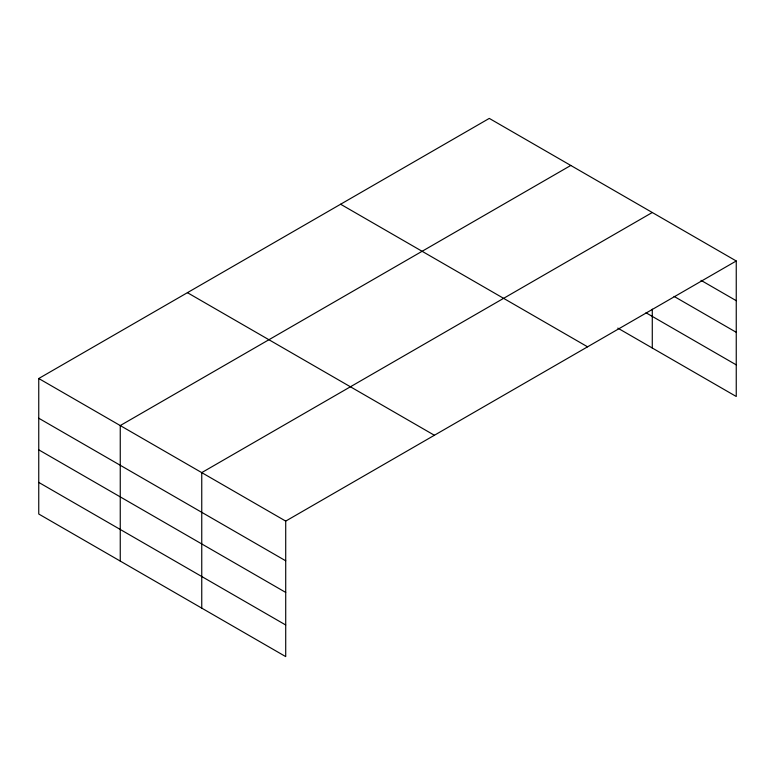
<?xml version="1.0" encoding="UTF-8"?>
<svg xmlns="http://www.w3.org/2000/svg" width="775" height="775" viewBox="0 0 775 775"><rect width="100%" height="100%" fill="white"/><g stroke="black" fill="none" stroke-linecap="round" stroke-linejoin="round"><path stroke-width="1.16" d="M736.25 260.981L489.287 118.401L38.75 378.51L38.75 514.019L285.713 656.599L285.713 521.1L736.25 260.981L736.25 396.49L617.801 328.106M570.788 165.453L120.251 425.562L120.251 561.071M652.279 212.505L201.752 472.614L201.752 608.123M701.007 280.337L736.25 300.69M674.047 296.389L736.25 332.301M646.011 312.78L736.25 364.87M340.613 204.232L587.576 346.822M187.424 292.679L434.387 435.259M38.75 378.51L285.713 521.1M38.75 418.219L285.713 560.8M38.75 449.829L285.713 592.42M38.75 482.408L285.713 624.989M652.279 309.157L652.279 348.014"/></g></svg>
